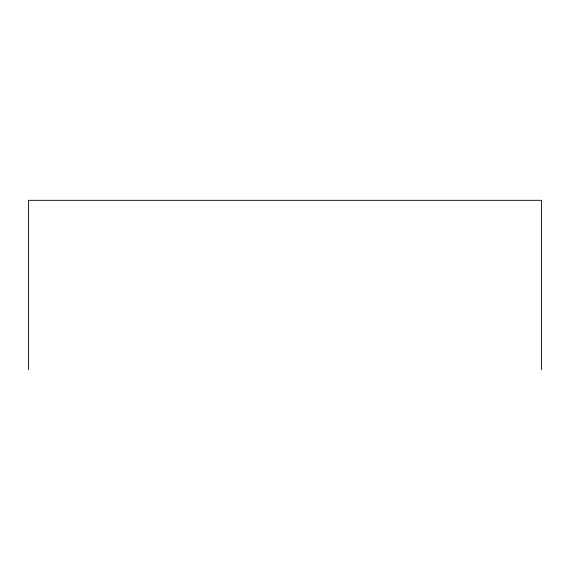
<?xml version="1.0" encoding="UTF-8"?>
<svg xmlns="http://www.w3.org/2000/svg" width="570" height="570" viewBox="0 0 570 570"><rect width="100%" height="100%" fill="white"/><g stroke="black" fill="none" stroke-linecap="round" stroke-linejoin="round"><path stroke-width="0.85" d="M541.5 369.681L541.5 200.319L28.5 200.319L28.5 369.681"/></g></svg>
